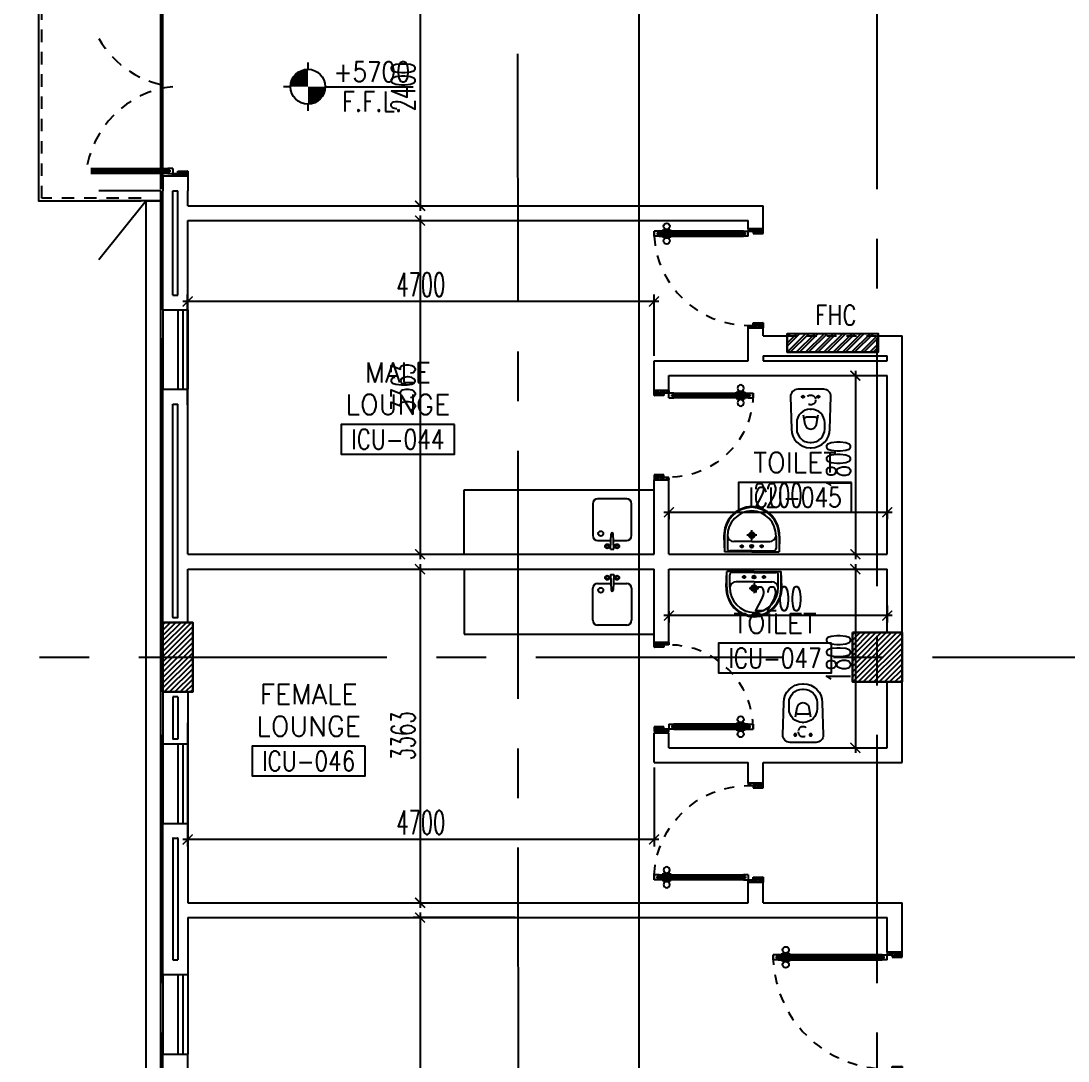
# Model space of a CAD drawing. Extents: x 276011.4 to 276105.3, y 57291.9 to 57371.4.
# Drawn here: x 276018.94 to 276029.5, y 57339.11 to 57349.6 of the extents above; entities that cross this region are included whole.
import ezdxf
from ezdxf.enums import TextEntityAlignment as Align

# ---------------------------------------------------------------- set-up
doc = ezdxf.new("R2010")
doc.units = 0
doc.header["$MEASUREMENT"] = 0
doc.header["$PDMODE"] = 34
for name, pattern in [('CENTERX2', [4, 2.5, -0.5, 0.5, -0.5]), ('DASHED', [0.75, 0.5, -0.25]), ('HIDDEN', [0.375, 0.25, -0.125]), ('HIDDEN2', [0.1875, 0.125, -0.0625])]:
    doc.linetypes.add(name, pattern=pattern)
doc.layers.get('0').update_dxf_attribs({"color": 4, "linetype": 'CONTINUOUS'})
doc.layers.get('DEFPOINTS').update_dxf_attribs({"linetype": 'CONTINUOUS'})
for name, color, linetype in [('AXES', 11, 'CENTERX2'), ('COL', 5, 'CONTINUOUS'), ('DIM', 4, 'CONTINUOUS'), ('DOOR', 7, 'CONTINUOUS'), ('FHC', 6, 'CONTINUOUS'), ('FIX', 3, 'CONTINUOUS'), ('HAT', 11, 'CONTINUOUS'), ('INSUL', 4, 'CONTINUOUS'), ('LEV-PL', 3, 'CONTINUOUS'), ('NON-MEDICAL', 5, 'CONTINUOUS'), ('RM-BOX', 11, 'CONTINUOUS'), ('RM-NAME', 11, 'CONTINUOUS'), ('RM-NO', 11, 'CONTINUOUS'), ('ROOF', 7, 'CONTINUOUS'), ('SHAFT', 3, 'CONTINUOUS'), ('STR', 5, 'CONTINUOUS'), ('SUNI-FUR', 11, 'CONTINUOUS'), ('WALL', 2, 'CONTINUOUS'), ('WIN', 3, 'CONTINUOUS')]:
    doc.layers.add(name, color=color, linetype=linetype)
doc.styles.add('ROMANS', font='ROMANS.shx', dxfattribs={"width": 0.6})
doc.styles.add('S', font='ROMANS.SHX')
doc.dimstyles.new('STANDARD_IN', dxfattribs={"dimtxt": 0.24, "dimasz": 0.1, "dimexe": 0.07, "dimexo": 0.05, "dimgap": 0.05, "dimtad": 1, "dimdec": 0, "dimlfac": 1000, "dimzin": 0, "dimtxsty": 'ROMANS', "dimblk": 'ARCHTICK', "dimcen": 0.05, "dimdle": 0.05, "dimclrd": 4, "dimclre": 4, "dimclrt": 2, "dimazin": 3, "dimtfac": 1, "dimtdec": 0, "dimtmove": 0, "dimatfit": 3, "dimtolj": 1, "dimtzin": 0})

# ---------------------------------------------------------------- blocks, each defined once
blk = doc.blocks.new('*X71')
at = {"color": 0}
for p, q in [((73379, 162740), (73829, 163190)), ((73379, 162793), (73776, 163190)), ((73379, 162846), (73723, 163190)), ((73379, 162899), (73670, 163190)), ((73379, 162952), (73617, 163190)), ((73379, 163005), (73564, 163190)), ((73379, 163058), (73511, 163190)), ((73379, 163111), (73458, 163190)), ((73379, 163164), (73405, 163190)), ((73382, 162690), (73879, 163187)), ((73435, 162690), (73879, 163134)), ((73488, 162690), (73879, 163081)), ((73541, 162690), (73879, 163028)), ((73594, 162690), (73879, 162975)), ((73647, 162690), (73879, 162922)), ((73700, 162690), (73879, 162869)), ((73753, 162690), (73879, 162816)), ((73806, 162690), (73879, 162763)), ((73859, 162690), (73879, 162710))]:
    blk.add_line(p, q, dxfattribs=at)
blk = doc.blocks.new('COL50')
at = {"layer": 'COL'}
blk.add_lwpolyline([(-250, 250), (-250, -250), (250, -250), (250, 250)], close=True, dxfattribs=at)
blk = doc.blocks.new('LEV1')
at = {"layer": 'LEV-PL'}
for p, q in [((0, 245), (0, 175)), ((-175, 0), (-245, 0)), ((175, 0), (1061, 0)), ((0, -175), (0, -245))]:
    blk.add_line(p, q, dxfattribs=at)
at = {"layer": 'LEV-PL', "const_width": 175}
for points in [[(-88, 0, -0.414214), (0, 88, -1)], [(88, 0, -0.414214), (0, -88, -1)]]:
    blk.add_lwpolyline(points, format="xyb", dxfattribs=at)
at = {"layer": 'LEV-PL'}
blk.add_circle((0, 0), 175, dxfattribs=at)
at = {"layer": 'LEV-PL', "color": 4, "style": 'S', "width": 0.85}
for tag, p in [('+0000', (646, 50)), ('F.F.L.', (646, -250))]:
    blk.add_attdef(tag, text='', height=200, dxfattribs=at).set_placement(p, align=Align.CENTER)
blk = doc.blocks.new('RM1')
at = {"layer": 'RM-BOX'}
blk.add_lwpolyline([(570, -200), (-570, -200), (-570, -500), (570, -500)], close=True, dxfattribs=at)
at = {"layer": 'RM-NAME', "style": 'ROMANS'}
blk.add_attdef('ROOMNAME1', text='', height=200, dxfattribs=at).set_placement((0, 324), align=Align.MIDDLE)
blk = doc.blocks.new('DOOR90')
at = {"layer": 'DOOR', "color": 0, "linetype": 'BYBLOCK'}
for p, q in [((-150, 0), (-150, -25)), ((-150, 0), (0, 0)), ((0, -50), (0, 0)), ((-1000, -25), (-1000, -75)), ((-1000, -75), (-1000, -25)), ((-950, -25), (-1000, -25)), ((-950, -75), (-1000, -75)), ((-970, -42), (-970, -58)), ((-950, -42), (-970, -42)), ((-950, -58), (-970, -58)), ((-950, -25), (-950, -42)), ((-950, -58), (-950, -75)), ((-918, -25), (-918, -18)), ((-828, -18), (-918, -18)), ((-918, -75), (-918, -82)), ((-828, -82), (-918, -82)), ((-905, -18), (-905, -9)), ((-905, -9), (-840, -9)), ((-905, -18), (-840, -18)), ((-905, -82), (-905, -91)), ((-905, -82), (-840, -82)), ((-905, -91), (-840, -91)), ((-840, -18), (-840, -9)), ((-840, -82), (-840, -91)), ((-828, -25), (-828, -18)), ((-828, -75), (-828, -82)), ((-200, -42), (-200, -25)), ((-200, -25), (-150, -25)), ((-180, -42), (-200, -42)), ((-200, -75), (-200, -58)), ((-200, -58), (-180, -58)), ((-150, -75), (-200, -75)), ((-180, -58), (-180, -42)), ((-150, -75), (-150, -25)), ((-150, -25), (-100, -25)), ((-100, -25), (-100, -50)), ((-100, -50), (0, -50)), ((-150, -900), (-150, -875)), ((-150, -875), (-100, -875)), ((0, -900), (-150, -900)), ((-150, -900), (0, -900)), ((-100, -850), (0, -850)), ((-100, -875), (-100, -850)), ((0, -850), (0, -900))]:
    blk.add_line(p, q, dxfattribs=at)
at = {"layer": 'DOOR', "color": 9, "linetype": 'BYBLOCK'}
for p, q in [((0, -50), (-114, 0)), ((0, -50), (-40, 0)), ((0, -50), (-100, -37)), ((0, -850), (-114, -900)), ((0, -850), (-100, -863)), ((0, -850), (-40, -900))]:
    blk.add_line(p, q, dxfattribs=at)
at = {"layer": 'DOOR', "linetype": 'BYBLOCK'}
for p, q in [((-200, -25), (-950, -25)), ((-200, -42), (-950, -42)), ((-200, -58), (-950, -58)), ((-950, -75), (-200, -75))]:
    blk.add_line(p, q, dxfattribs=at)
at = {"layer": 'DOOR', "color": 0, "linetype": 'BYBLOCK'}
for centre in [(-873, 24), (-873, -124)]:
    blk.add_circle(centre, 32.4, dxfattribs=at)
at = {"layer": 'DOOR', "color": 9, "linetype": 'BYBLOCK'}
for centre, radius, start, end in [((0, -50), 154, 161.1053, 166.2858), ((0, -50), 134, 158.1598, 169.28), ((0, -50), 94.4, 148.0182, 180), ((0, -50), 74.4, 137.7764, 180), ((0, -50), 114, 154.0838, 167.3774), ((0, -50), 54.4, 113.2074, 180), ((0, -50), 34.4, 90, 180), ((0, -50), 14.4, 90, 180), ((0, -850), 154, 193.7142, 198.8947), ((0, -850), 134, 190.72, 201.8402), ((0, -850), 94.4, 180, 211.9818), ((0, -850), 74.4, 180, 222.2236), ((0, -850), 54.4, 180, 246.7926), ((0, -850), 34.4, 180, 270), ((0, -850), 14.4, 180, 270)]:
    blk.add_arc(centre, radius, start, end, dxfattribs=at)
at = {"layer": 'DOOR', "linetype": 'HIDDEN', "ltscale": 0.5}
blk.add_arc((-150, -25), 850, 180, 270, dxfattribs=at)
blk = doc.blocks.new('DOOR100')
at = {"layer": 'DOOR', "color": 0, "linetype": 'BYBLOCK'}
for p, q in [((-25, 1300), (-75, 1300)), ((-75, 1300), (-25, 1300)), ((-75, 1250), (-75, 1300)), ((-42, 1270), (-58, 1270)), ((-58, 1250), (-58, 1270)), ((-42, 1250), (-42, 1270)), ((-25, 1250), (-25, 1300)), ((-82, 1205), (-91, 1205)), ((-91, 1205), (-91, 1140)), ((-75, 1218), (-82, 1218)), ((-82, 1128), (-82, 1218)), ((-82, 1205), (-82, 1140)), ((-58, 1250), (-75, 1250)), ((-25, 1250), (-42, 1250)), ((-25, 1218), (-18, 1218)), ((-18, 1128), (-18, 1218)), ((-18, 1205), (-9, 1205)), ((-18, 1205), (-18, 1140)), ((-9, 1205), (-9, 1140)), ((-82, 1140), (-91, 1140)), ((-75, 1128), (-82, 1128)), ((-25, 1128), (-18, 1128)), ((-18, 1140), (-9, 1140)), ((-1200, 0), (-1200, 150)), ((-1200, 150), (-1175, 150)), ((-1200, 150), (-1200, 0)), ((-1175, 150), (-1175, 100)), ((-75, 200), (-58, 200)), ((-75, 150), (-75, 200)), ((-75, 150), (-25, 150)), ((-58, 200), (-58, 180)), ((-58, 180), (-42, 180)), ((-42, 200), (-25, 200)), ((-42, 180), (-42, 200)), ((-25, 200), (-25, 150)), ((0, 150), (-25, 150)), ((-25, 150), (-25, 100)), ((0, 150), (0, 0)), ((-1150, 0), (-1200, 0)), ((-1175, 100), (-1150, 100)), ((-1150, 100), (-1150, 0)), ((-50, 100), (-50, 0)), ((-25, 100), (-50, 100)), ((-50, 0), (0, 0))]:
    blk.add_line(p, q, dxfattribs=at)
at = {"layer": 'DOOR', "linetype": 'BYBLOCK'}
for p, q in [((-75, 1250), (-75, 200)), ((-58, 200), (-58, 1250)), ((-42, 200), (-42, 1250)), ((-25, 200), (-25, 1250)), ((0, 0), (0, 150))]:
    blk.add_line(p, q, dxfattribs=at)
at = {"layer": 'DOOR', "color": 9, "linetype": 'BYBLOCK'}
for p, q in [((-1150, 0), (-1200, 114)), ((-50, 0), (0, 114)), ((-1150, 0), (-1200, 40)), ((-1150, 0), (-1163, 100)), ((-50, 0), (-37, 100)), ((-50, 0), (0, 40))]:
    blk.add_line(p, q, dxfattribs=at)
at = {"layer": 'DOOR', "color": 0, "linetype": 'BYBLOCK'}
for centre in [(-124, 1173), (24, 1173)]:
    blk.add_circle(centre, 32.4, dxfattribs=at)
at = {"layer": 'DOOR', "linetype": 'HIDDEN', "ltscale": 0.5}
blk.add_arc((-25, 150), 1150, 90, 180.0001, dxfattribs=at)
at = {"layer": 'DOOR', "color": 9, "linetype": 'BYBLOCK'}
for centre, radius, start, end in [((-1150, 0), 154, 103.7142, 108.8947), ((-1150, 0), 134, 100.72, 111.8402), ((-50, 0), 134, 68.1598, 79.28), ((-50, 0), 114, 64.0838, 77.3774), ((-50, 0), 154, 71.1053, 76.2858), ((-1150, 0), 94.4, 90, 121.9818), ((-1150, 0), 74.4, 90, 132.2236), ((-1150, 0), 54.4, 90, 156.7926), ((-1150, 0), 34.4, 90, 180), ((-1150, 0), 14.4, 90, 180), ((-50, 0), 94.4, 58.0182, 90), ((-50, 0), 74.4, 47.7764, 90), ((-50, 0), 54.4, 23.2074, 90), ((-50, 0), 34.4, 0, 90), ((-50, 0), 14.4, 0, 90)]:
    blk.add_arc(centre, radius, start, end, dxfattribs=at)
blk = doc.blocks.new('C11')
at = {"layer": 'HAT'}
h = blk.add_hatch(dxfattribs=at)
h.set_pattern_fill('ANSI31', color=256, scale=300, style=0)
h.set_pattern_definition([(45, (-248556.182, -75061.005), (-26.5165043, 26.5165043), [])])
h.paths.add_polyline_path([(300, 700), (0, 700), (0, 350), (300, 350)])
h.paths.add_polyline_path([(300, 350), (0, 350), (0, 0), (300, 0)])
at = {"layer": 'COL'}
blk.add_lwpolyline([(300, 700), (300, 0), (0, 0), (0, 700)], close=True, dxfattribs=at)
blk = doc.blocks.new('FHC')
at = {"layer": 'FHC', "linetype": 'BYBLOCK', "ltscale": 0.3}
h = blk.add_hatch(dxfattribs=at)
h.set_pattern_fill('ANSI32', color=250, scale=175, style=0)
h.set_pattern_definition([(45, (-232656.18, -31241.005), (-46.403883, 46.403883), []), (45, (-232625.246, -31241.005), (-46.403883, 46.403883), [])])
h.paths.add_polyline_path([(460, -190), (460, 0), (-460, 0), (-460, -190)])
h.paths.add_polyline_path([(-673, -611), (-673, -190), (-410, -190), (-410, -611)], flags=9)
blk.add_lwpolyline([(-460, 0), (460, 0), (460, -190), (-460, -190)], close=True, dxfattribs=at)
blk = doc.blocks.new('_ARCHTICK')
at = {"color": 0, "linetype": 'BYBLOCK', "const_width": 0.15}
blk.add_lwpolyline([(-0.5, -0.5), (0.5, 0.5)], dxfattribs=at)
blk = doc.blocks.new('*D272')
at = {"layer": 'DEFPOINTS', "color": 0, "linetype": 'BYBLOCK', "ltscale": 0.3}
for p in [(276021.375, 57350.133), (276021.375, 57347.733), (276022.967, 57347.733)]:
    blk.add_point(p, dxfattribs=at)
at = {"layer": 'WALL', "color": 4, "linetype": 'BYBLOCK', "ltscale": 0.3}
for p, q in [((276021.425, 57350.133), (276023.037, 57350.133)), ((276022.967, 57350.183), (276022.967, 57347.683)), ((276021.425, 57347.733), (276023.037, 57347.733))]:
    blk.add_line(p, q, dxfattribs=at)
at = {"layer": 'WALL', "color": 4, "linetype": 'BYBLOCK', "ltscale": 0.3, "xscale": 0.1, "yscale": 0.1, "zscale": 0.1}
for p, rotation in [((276022.967, 57350.133), 90), ((276022.967, 57347.733), 270)]:
    blk.add_blockref('_ARCHTICK', p, dxfattribs=dict(at, rotation=rotation))
at = {"layer": 'WALL', "color": 2, "linetype": 'BYBLOCK', "ltscale": 0.3, "insert": (276022.797, 57348.933), "char_height": 0.24, "attachment_point": 5, "rotation": 90, "style": 'ROMANS'}
blk.add_mtext('\\A1;2400', dxfattribs=at)
blk = doc.blocks.new('*D269')
at = {"layer": 'DEFPOINTS', "color": 0, "linetype": 'BYBLOCK', "ltscale": 0.3}
for p in [(276021.572, 57347.583), (276021.572, 57344.22), (276022.967, 57344.22)]:
    blk.add_point(p, dxfattribs=at)
at = {"layer": 'DIM', "color": 4, "linetype": 'BYBLOCK', "ltscale": 0.3}
for p, q in [((276021.622, 57347.583), (276023.037, 57347.583)), ((276022.967, 57347.633), (276022.967, 57344.17)), ((276021.622, 57344.22), (276023.037, 57344.22))]:
    blk.add_line(p, q, dxfattribs=at)
at = {"layer": 'DIM', "color": 4, "linetype": 'BYBLOCK', "ltscale": 0.3, "xscale": 0.1, "yscale": 0.1, "zscale": 0.1}
for p, rotation in [((276022.967, 57347.583), 90), ((276022.967, 57344.22), 270)]:
    blk.add_blockref('_ARCHTICK', p, dxfattribs=dict(at, rotation=rotation))
at = {"layer": 'DIM', "color": 2, "linetype": 'BYBLOCK', "ltscale": 0.3, "insert": (276022.797, 57345.902), "char_height": 0.24, "attachment_point": 5, "rotation": 90, "style": 'ROMANS'}
blk.add_mtext('\\A1;3363', dxfattribs=at)
blk = doc.blocks.new('*D268')
at = {"layer": 'DEFPOINTS', "color": 0, "linetype": 'BYBLOCK', "ltscale": 0.3}
for p in [(276020.625, 57346.768), (276025.325, 57346.17), (276020.625, 57345.675)]:
    blk.add_point(p, dxfattribs=at)
at = {"layer": 'DIM', "color": 4, "linetype": 'BYBLOCK', "ltscale": 0.3}
for p, q in [((276020.625, 57345.725), (276020.625, 57346.838)), ((276025.325, 57346.22), (276025.325, 57346.838)), ((276025.375, 57346.768), (276020.575, 57346.768))]:
    blk.add_line(p, q, dxfattribs=at)
at = {"layer": 'DIM', "color": 4, "linetype": 'BYBLOCK', "ltscale": 0.3, "xscale": 0.1, "yscale": 0.1, "zscale": 0.1, "rotation": 180}
blk.add_blockref('_ARCHTICK', (276020.625, 57346.768), dxfattribs=at)
at = {"layer": 'DIM', "color": 4, "linetype": 'BYBLOCK', "ltscale": 0.3, "xscale": 0.1, "yscale": 0.1, "zscale": 0.1}
blk.add_blockref('_ARCHTICK', (276025.325, 57346.768), dxfattribs=at)
at = {"layer": 'DIM', "color": 2, "linetype": 'BYBLOCK', "ltscale": 0.3, "insert": (276022.975, 57346.938), "char_height": 0.24, "attachment_point": 5, "style": 'ROMANS'}
blk.add_mtext('\\A1;4700', dxfattribs=at)
blk = doc.blocks.new('*D267')
at = {"layer": 'DEFPOINTS', "color": 0, "linetype": 'BYBLOCK', "ltscale": 0.3}
for p in [(276022.164, 57344.07), (276022.164, 57340.708), (276022.967, 57340.708)]:
    blk.add_point(p, dxfattribs=at)
at = {"layer": 'DIM', "color": 4, "linetype": 'BYBLOCK', "ltscale": 0.3}
for p, q in [((276022.967, 57344.12), (276022.967, 57340.658)), ((276022.214, 57344.07), (276023.037, 57344.07)), ((276022.214, 57340.708), (276023.037, 57340.708))]:
    blk.add_line(p, q, dxfattribs=at)
at = {"layer": 'DIM', "color": 4, "linetype": 'BYBLOCK', "ltscale": 0.3, "xscale": 0.1, "yscale": 0.1, "zscale": 0.1}
for p, rotation in [((276022.967, 57344.07), 90), ((276022.967, 57340.708), 270)]:
    blk.add_blockref('_ARCHTICK', p, dxfattribs=dict(at, rotation=rotation))
at = {"layer": 'DIM', "color": 2, "linetype": 'BYBLOCK', "ltscale": 0.3, "insert": (276022.797, 57342.389), "char_height": 0.24, "attachment_point": 5, "rotation": 90, "style": 'ROMANS'}
blk.add_mtext('\\A1;3363', dxfattribs=at)
blk = doc.blocks.new('*D266')
at = {"layer": 'DEFPOINTS', "color": 0, "linetype": 'BYBLOCK', "ltscale": 0.3}
for p in [(276020.625, 57342.57), (276025.325, 57342.12), (276020.625, 57341.346)]:
    blk.add_point(p, dxfattribs=at)
at = {"layer": 'DIM', "color": 4, "linetype": 'BYBLOCK', "ltscale": 0.3}
for p, q in [((276020.625, 57342.52), (276020.625, 57341.276)), ((276025.325, 57342.07), (276025.325, 57341.276)), ((276025.375, 57341.346), (276020.575, 57341.346))]:
    blk.add_line(p, q, dxfattribs=at)
at = {"layer": 'DIM', "color": 4, "linetype": 'BYBLOCK', "ltscale": 0.3, "xscale": 0.1, "yscale": 0.1, "zscale": 0.1, "rotation": 180}
blk.add_blockref('_ARCHTICK', (276020.625, 57341.346), dxfattribs=at)
at = {"layer": 'DIM', "color": 4, "linetype": 'BYBLOCK', "ltscale": 0.3, "xscale": 0.1, "yscale": 0.1, "zscale": 0.1}
blk.add_blockref('_ARCHTICK', (276025.325, 57341.346), dxfattribs=at)
at = {"layer": 'DIM', "color": 2, "linetype": 'BYBLOCK', "ltscale": 0.3, "insert": (276022.975, 57341.516), "char_height": 0.24, "attachment_point": 5, "style": 'ROMANS'}
blk.add_mtext('\\A1;4700', dxfattribs=at)
blk = doc.blocks.new('*D265')
at = {"layer": 'DEFPOINTS', "color": 0, "linetype": 'BYBLOCK', "ltscale": 0.3}
for p in [(276023.976, 57340.558), (276022.967, 57329.883), (276023.68, 57329.883)]:
    blk.add_point(p, dxfattribs=at)
at = {"layer": 'DIM', "color": 4, "linetype": 'BYBLOCK', "ltscale": 0.3}
for p, q in [((276022.967, 57340.608), (276022.967, 57329.833)), ((276023.926, 57340.558), (276022.897, 57340.558)), ((276023.63, 57329.883), (276022.897, 57329.883))]:
    blk.add_line(p, q, dxfattribs=at)
at = {"layer": 'DIM', "color": 4, "linetype": 'BYBLOCK', "ltscale": 0.3, "xscale": 0.1, "yscale": 0.1, "zscale": 0.1}
for p, rotation in [((276022.967, 57340.558), 90), ((276022.967, 57329.883), 270)]:
    blk.add_blockref('_ARCHTICK', p, dxfattribs=dict(at, rotation=rotation))
at = {"layer": 'DIM', "color": 2, "linetype": 'BYBLOCK', "ltscale": 0.3, "insert": (276022.797, 57335.22), "char_height": 0.24, "attachment_point": 5, "rotation": 90, "style": 'ROMANS'}
blk.add_mtext('\\A1;10675', dxfattribs=at)
blk = doc.blocks.new('*D237')
at = {"layer": 'DEFPOINTS', "color": 0, "linetype": 'BYBLOCK', "ltscale": 0.3}
for p in [(276025.475, 57344.685), (276027.675, 57344.685), (276027.675, 57344.644)]:
    blk.add_point(p, dxfattribs=at)
at = {"layer": 'DIM', "color": 4, "linetype": 'BYBLOCK', "ltscale": 0.3}
for p, q in [((276025.425, 57344.644), (276027.725, 57344.644)), ((276025.475, 57344.635), (276025.475, 57344.574)), ((276027.675, 57344.635), (276027.675, 57344.574))]:
    blk.add_line(p, q, dxfattribs=at)
at = {"layer": 'DIM', "color": 4, "linetype": 'BYBLOCK', "ltscale": 0.3, "xscale": 0.1, "yscale": 0.1, "zscale": 0.1, "rotation": 180}
blk.add_blockref('_ARCHTICK', (276025.475, 57344.644), dxfattribs=at)
at = {"layer": 'DIM', "color": 4, "linetype": 'BYBLOCK', "ltscale": 0.3, "xscale": 0.1, "yscale": 0.1, "zscale": 0.1}
blk.add_blockref('_ARCHTICK', (276027.675, 57344.644), dxfattribs=at)
at = {"layer": 'DIM', "color": 2, "linetype": 'BYBLOCK', "ltscale": 0.3, "insert": (276026.575, 57344.814), "char_height": 0.24, "attachment_point": 5, "style": 'ROMANS'}
blk.add_mtext('\\A1;2200', dxfattribs=at)
blk = doc.blocks.new('*D236')
at = {"layer": 'DEFPOINTS', "color": 0, "linetype": 'BYBLOCK', "ltscale": 0.3}
for p in [(276027.468, 57346.02), (276027.268, 57344.22), (276027.354, 57344.22)]:
    blk.add_point(p, dxfattribs=at)
at = {"layer": 'DIM', "color": 4, "linetype": 'BYBLOCK', "ltscale": 0.3}
for p, q in [((276027.418, 57346.02), (276027.284, 57346.02)), ((276027.354, 57346.07), (276027.354, 57344.17)), ((276027.318, 57344.22), (276027.424, 57344.22))]:
    blk.add_line(p, q, dxfattribs=at)
at = {"layer": 'DIM', "color": 4, "linetype": 'BYBLOCK', "ltscale": 0.3, "xscale": 0.1, "yscale": 0.1, "zscale": 0.1}
for p, rotation in [((276027.354, 57346.02), 90), ((276027.354, 57344.22), 270)]:
    blk.add_blockref('_ARCHTICK', p, dxfattribs=dict(at, rotation=rotation))
at = {"layer": 'DIM', "color": 2, "linetype": 'BYBLOCK', "ltscale": 0.3, "insert": (276027.184, 57345.12), "char_height": 0.24, "attachment_point": 5, "rotation": 90, "style": 'ROMANS'}
blk.add_mtext('\\A1;1800', dxfattribs=at)
blk = doc.blocks.new('*D235')
at = {"layer": 'DEFPOINTS', "color": 0, "linetype": 'BYBLOCK', "ltscale": 0.3}
for p in [(276025.475, 57343.695), (276027.675, 57343.752), (276025.475, 57343.602)]:
    blk.add_point(p, dxfattribs=at)
at = {"layer": 'DIM', "color": 4, "linetype": 'BYBLOCK', "ltscale": 0.3}
for p, q in [((276027.675, 57343.702), (276027.675, 57343.532)), ((276027.725, 57343.602), (276025.425, 57343.602)), ((276025.475, 57343.645), (276025.475, 57343.532))]:
    blk.add_line(p, q, dxfattribs=at)
at = {"layer": 'DIM', "color": 4, "linetype": 'BYBLOCK', "ltscale": 0.3, "xscale": 0.1, "yscale": 0.1, "zscale": 0.1, "rotation": 180}
blk.add_blockref('_ARCHTICK', (276025.475, 57343.602), dxfattribs=at)
at = {"layer": 'DIM', "color": 4, "linetype": 'BYBLOCK', "ltscale": 0.3, "xscale": 0.1, "yscale": 0.1, "zscale": 0.1}
blk.add_blockref('_ARCHTICK', (276027.675, 57343.602), dxfattribs=at)
at = {"layer": 'DIM', "color": 2, "linetype": 'BYBLOCK', "ltscale": 0.3, "insert": (276026.575, 57343.772), "char_height": 0.24, "attachment_point": 5, "style": 'ROMANS'}
blk.add_mtext('\\A1;2200', dxfattribs=at)
blk = doc.blocks.new('*D234')
at = {"layer": 'DEFPOINTS', "color": 0, "linetype": 'BYBLOCK', "ltscale": 0.3}
for p in [(276027.13, 57344.07), (276027.13, 57342.27), (276027.354, 57342.27)]:
    blk.add_point(p, dxfattribs=at)
at = {"layer": 'DIM', "color": 4, "linetype": 'BYBLOCK', "ltscale": 0.3}
for p, q in [((276027.354, 57344.12), (276027.354, 57342.22)), ((276027.18, 57344.07), (276027.424, 57344.07)), ((276027.18, 57342.27), (276027.424, 57342.27))]:
    blk.add_line(p, q, dxfattribs=at)
at = {"layer": 'DIM', "color": 4, "linetype": 'BYBLOCK', "ltscale": 0.3, "xscale": 0.1, "yscale": 0.1, "zscale": 0.1}
for p, rotation in [((276027.354, 57344.07), 90), ((276027.354, 57342.27), 270)]:
    blk.add_blockref('_ARCHTICK', p, dxfattribs=dict(at, rotation=rotation))
at = {"layer": 'DIM', "color": 2, "linetype": 'BYBLOCK', "ltscale": 0.3, "insert": (276027.184, 57343.17), "char_height": 0.24, "attachment_point": 5, "rotation": 90, "style": 'ROMANS'}
blk.add_mtext('\\A1;1800', dxfattribs=at)
blk = doc.blocks.new('DOOR-10')
at = {"layer": 'DOOR', "color": 0, "linetype": 'BYBLOCK'}
for p, q in [((-26, 1100), (-76, 1100)), ((-76, 1100), (-26, 1100)), ((-76, 1050), (-76, 1100)), ((-43, 1070), (-59, 1070)), ((-59, 1050), (-59, 1070)), ((-43, 1050), (-43, 1070)), ((-26, 1050), (-26, 1100)), ((-83, 1005), (-92, 1005)), ((-92, 1005), (-92, 940)), ((-76, 1018), (-83, 1018)), ((-83, 928), (-83, 1018)), ((-83, 1005), (-83, 940)), ((-59, 1050), (-76, 1050)), ((-26, 1050), (-43, 1050)), ((-26, 1018), (-18, 1018)), ((-18, 928), (-18, 1018)), ((-18, 1005), (-9, 1005)), ((-18, 1005), (-18, 940)), ((-9, 1005), (-9, 940)), ((-83, 940), (-92, 940)), ((-76, 928), (-83, 928)), ((-26, 928), (-18, 928)), ((-18, 940), (-9, 940)), ((-1001, 0), (-1001, 150)), ((-1001, 150), (-976, 150)), ((-1001, 150), (-1001, 0)), ((-976, 150), (-976, 100)), ((-76, 200), (-59, 200)), ((-76, 150), (-76, 200)), ((-76, 150), (-26, 150)), ((-59, 200), (-59, 180)), ((-59, 180), (-43, 180)), ((-43, 200), (-26, 200)), ((-43, 180), (-43, 200)), ((-26, 200), (-26, 150)), ((-1, 150), (-26, 150)), ((-26, 150), (-26, 100)), ((-951, 0), (-1001, 0)), ((-976, 100), (-951, 100)), ((-951, 100), (-951, 0)), ((-51, 100), (-51, 0)), ((-26, 100), (-51, 100)), ((-51, 0), (-1, 0))]:
    blk.add_line(p, q, dxfattribs=at)
at = {"layer": 'DOOR', "linetype": 'BYBLOCK'}
for p, q in [((-76, 1050), (-76, 200)), ((-59, 200), (-59, 1050)), ((-43, 200), (-43, 1050)), ((-26, 200), (-26, 1050))]:
    blk.add_line(p, q, dxfattribs=at)
at = {"layer": 'DOOR', "color": 9, "linetype": 'BYBLOCK'}
for p, q in [((-951, 0), (-1001, 114)), ((-51, 0), (-1, 114)), ((-1, 0), (-1, 150)), ((-951, 0), (-1001, 40)), ((-951, 0), (-964, 100)), ((-51, 0), (-37, 100)), ((-51, 0), (-1, 40))]:
    blk.add_line(p, q, dxfattribs=at)
at = {"layer": 'DOOR', "color": 0, "linetype": 'BYBLOCK'}
for centre in [(-124, 973), (23, 973)]:
    blk.add_circle(centre, 32.4, dxfattribs=at)
at = {"layer": 'DOOR', "linetype": 'HIDDEN', "ltscale": 0.5}
blk.add_arc((-23, 149), 952, 93.1482, 179.9482, dxfattribs=at)
at = {"layer": 'DOOR', "color": 9, "linetype": 'BYBLOCK'}
for centre, radius, start, end in [((-951, 0), 154, 103.7142, 108.8947), ((-951, 0), 134, 100.72, 111.8402), ((-51, 0), 134, 68.1598, 79.28), ((-51, 0), 114, 64.0838, 77.3774), ((-51, 0), 154, 71.1053, 76.2858), ((-951, 0), 94.4, 90, 121.9818), ((-951, 0), 74.4, 90, 132.2236), ((-951, 0), 54.4, 90, 156.7926), ((-951, 0), 34.4, 90, 180), ((-951, 0), 14.4, 90, 180), ((-51, 0), 94.4, 58.0182, 90), ((-51, 0), 74.4, 47.7764, 90), ((-51, 0), 54.4, 23.2074, 90), ((-51, 0), 34.4, 0, 90), ((-51, 0), 14.4, 0, 90)]:
    blk.add_arc(centre, radius, start, end, dxfattribs=at)
blk = doc.blocks.new('WC1')
at = {"layer": 'FIX'}
for p, q in [((-210, 204), (-538, 194)), ((-475, 141), (-538, 141)), ((-727, 5), (-727, -5)), ((-674, 5), (-674, -5)), ((-534, 24), (-540, 0)), ((-540, 0), (-534, -24)), ((-395, 76), (-490, 60)), ((-339, 5), (-339, -5)), ((-490, -60), (-395, -76)), ((-538, -141), (-475, -141)), ((-538, -194), (-210, -204))]:
    blk.add_line(p, q, dxfattribs=at)
at = {"layer": 'FIX', "linetype": 'CONTINUOUS'}
blk.add_line((-420, -47), (-420, 45), dxfattribs=at)
at = {"layer": 'FIX'}
blk.add_lwpolyline([(-213, -204), (-210, -204, 0.414214), (-137, -131), (-137, 0), (-137, 131, 0.414214), (-210, 204)], format="xyb", dxfattribs=at)
at = {"layer": 'FIX', "linetype": 'HIDDEN2', "ltscale": 0.3}
blk.add_circle((-245, 0), 49.8, dxfattribs=at)
at = {"layer": 'FIX', "linetype": 'HIDDEN', "ltscale": 0.05}
for centre in [(-213, 78), (-213, -77)]:
    blk.add_circle(centre, 11.6, dxfattribs=at)
at = {"layer": 'FIX'}
for centre, radius, start, end in [((-538, 5), 189, 90, 180), ((-538, 5), 136, 90, 180), ((-475, 5), 136, 360, 90), ((-473, -7), 68.2, 128.9242, 152.8468), ((-464, -18), 82, 108.496, 128.9242), ((-538, -5), 189, 180, 270), ((-538, -5), 136, 180, 270), ((-473, 7), 68.2, 207.1532, 231.0758), ((-464, 18), 82, 231.0758, 251.504), ((-475, -5), 136, 270, 0)]:
    blk.add_arc(centre, radius, start, end, dxfattribs=at)
at = {"layer": 'FIX', "linetype": 'CONTINUOUS'}
for centre, start, end in [((-443, 46), 357.6662, 91.6121), ((-442, -46), 268.3879, 2.3338)]:
    blk.add_arc(centre, 22.3, start, end, dxfattribs=at)
blk = doc.blocks.new('LAV1')
at = {"layer": 'FIX', "linetype": 'DASHED', "ltscale": 0.05}
for p, q in [((50, 220), (-50, 220)), ((0, 170), (0, 270)), ((0, 170), (0, 270))]:
    blk.add_line(p, q, dxfattribs=at)
at = {"layer": 'FIX', "linetype": 'BYBLOCK', "ltscale": 0.3}
for p, q in [((-280, 210), (-275, 50)), ((-245, 210), (-245, 85)), ((245, 210), (245, 85)), ((280, 210), (275, 50)), ((0, 60), (-220, 60)), ((0, 60), (220, 60))]:
    blk.add_line(p, q, dxfattribs=at)
at = {"layer": 'FIX', "linetype": 'CONTINUOUS'}
for p, q in [((-275, 210), (-275, 50)), ((0, 155), (-181, 155)), ((0, 155), (181, 155)), ((275, 210), (275, 50)), ((0, 50), (-275, 50)), ((0, 50), (-252, 50)), ((0, 50), (252, 50)), ((0, 50), (275, 50))]:
    blk.add_line(p, q, dxfattribs=at)
at = {"layer": 'FIX'}
for p, q in [((16, 107), (-15, 107)), ((0, 92), (0, 123))]:
    blk.add_line(p, q, dxfattribs=at)
for centre, radius in [((0, 220), 29.5), ((0, 220), 22.5), ((0, 107), 15.5)]:
    blk.add_circle(centre, radius, dxfattribs=at)
at = {"layer": 'FIX', "linetype": 'HIDDEN', "ltscale": 0.05}
for centre in [(-100, 107), (100, 107)]:
    blk.add_circle(centre, 12.4, dxfattribs=at)
at = {"layer": 'FIX', "linetype": 'BYBLOCK', "ltscale": 0.3}
for centre, radius, start, end in [((7, 220), 287, 91.3776, 182.0064), ((-7, 220), 287, 357.9936, 88.6224), ((-220, 85), 24.9, 179.7021, 269.9486), ((220, 85), 24.9, 270.0514, 0.2979)]:
    blk.add_arc(centre, radius, start, end, dxfattribs=at)
at = {"layer": 'FIX', "linetype": 'CONTINUOUS'}
for centre, radius, start, end in [((8, 217), 283, 91.6988, 181.351), ((8, 212), 253, 91.7328, 180.4884), ((-8, 217), 283, 358.649, 88.3012), ((-8, 212), 253, 359.5116, 88.2672), ((-179, 222), 66.9, 190.2006, 268.0786), ((179, 222), 66.9, 271.9214, 349.7994)]:
    blk.add_arc(centre, radius, start, end, dxfattribs=at)

msp = doc.modelspace()

# ---------------------------------------------------------------- linework, layer by layer
at = {"layer": 'AXES'}
for p, q in [((276027.5755, 57291.8986), (276027.5755, 57370.7113)), ((276020.3555, 57291.8986), (276020.3555, 57370.3613)), ((276020.3755, 57291.8986), (276020.3755, 57370.3613)), ((276023.9755, 57298.7629), (276023.9505, 57357.5829)), ((276012.1331, 57343.1829), (276036.5755, 57343.1829))]:
    msp.add_line(p, q, dxfattribs=at)
at = {"layer": 'DOOR', "linetype": 'BYBLOCK'}
for p, q in [((276019.6505, 57348.1079), (276020.4255, 57348.1079)), ((276020.4255, 57348.0909), (276019.6505, 57348.0909)), ((276020.4255, 57348.0749), (276019.6505, 57348.0749)), ((276020.4255, 57348.0579), (276019.6505, 57348.0579))]:
    msp.add_line(p, q, dxfattribs=at)
at = {"layer": 'DOOR', "color": 0, "linetype": 'BYBLOCK'}
for p, q in [((276020.4255, 57348.1079), (276020.4255, 57348.0909)), ((276020.4755, 57348.1079), (276020.4255, 57348.1079)), ((276020.4755, 57348.1079), (276020.4755, 57348.0579)), ((276020.4255, 57348.0909), (276020.4455, 57348.0909)), ((276020.4255, 57348.0749), (276020.4255, 57348.0579)), ((276020.4455, 57348.0749), (276020.4255, 57348.0749)), ((276020.4255, 57348.0579), (276020.4755, 57348.0579)), ((276020.4455, 57348.0909), (276020.4455, 57348.0749)), ((276020.4755, 57348.0329), (276020.4755, 57348.0579)), ((276020.4755, 57348.0579), (276020.5255, 57348.0579)), ((276020.6255, 57348.0329), (276020.4755, 57348.0329)), ((276020.5255, 57348.0829), (276020.6255, 57348.0829)), ((276020.5255, 57348.0579), (276020.5255, 57348.0829)), ((276020.6255, 57348.0829), (276020.6255, 57348.0329))]:
    msp.add_line(p, q, dxfattribs=at)
at = {"layer": 'DOOR', "color": 9, "linetype": 'BYBLOCK'}
for q in [(276020.5118, 57348.0329), (276020.5255, 57348.0696), (276020.5854, 57348.0329)]:
    msp.add_line((276020.6255, 57348.0829), q, dxfattribs=at)
at = {"layer": 'DOOR', "linetype": 'HIDDEN', "ltscale": 0.5}
for centre, start, end in [((276020.5827, 57349.9152), 210.22773, 263.76895), ((276020.5827, 57347.9507), 96.23105, 173.76905)]:
    msp.add_arc(centre, 0.9881, start, end, dxfattribs=at)
at = {"layer": 'DOOR', "color": 9, "linetype": 'BYBLOCK'}
for radius, start, end in [(0.1544, 193.71423, 198.89471), (0.1344, 190.71998, 201.84015), (0.1144, 192.62257, 205.91616), (0.0944, 180, 211.98181), (0.0744, 180, 222.22357), (0.0544, 180, 246.79262), (0.0344, 180, 270), (0.0144, 180, 270)]:
    msp.add_arc((276020.6255, 57348.0829), radius, start, end, dxfattribs=at)
at = {"layer": 'INSUL'}
for p, q in [((276020.4755, 57346.8329), (276020.4755, 57347.8829)), ((276020.4755, 57347.8829), (276020.5255, 57347.8829)), ((276020.5255, 57346.8329), (276020.5255, 57347.8829)), ((276020.4755, 57346.8329), (276020.5255, 57346.8329)), ((276020.4755, 57343.5859), (276020.4755, 57345.7329)), ((276020.4755, 57345.7329), (276020.5255, 57345.7329)), ((276020.5255, 57343.5859), (276020.5255, 57345.7329)), ((276020.4785, 57343.5829), (276020.5225, 57343.5829)), ((276020.4755, 57342.7829), (276020.4755, 57342.3609)), ((276020.5255, 57342.7829), (276020.4755, 57342.7829)), ((276020.5255, 57342.7829), (276020.5255, 57342.3609)), ((276020.5225, 57342.3579), (276020.4785, 57342.3579)), ((276020.4755, 57341.3549), (276020.4755, 57340.1329)), ((276020.4785, 57341.3579), (276020.5225, 57341.3579)), ((276020.5255, 57341.3549), (276020.5255, 57340.1329)), ((276020.4755, 57340.1329), (276020.5255, 57340.1329))]:
    msp.add_line(p, q, dxfattribs=at)
for centre, start, end in [((276020.4785, 57343.5859), 180, 270), ((276020.5225, 57343.5859), 270, 360), ((276020.4785, 57342.3609), 180, 270), ((276020.5225, 57342.3609), 270, 360), ((276020.4785, 57341.3549), 90, 180), ((276020.5225, 57341.3549), 360, 90)]:
    msp.add_arc(centre, 0.003, start, end, dxfattribs=at)
at = {"layer": 'NON-MEDICAL'}
for p, q in [((276023.411, 57344.8704), (276025.3255, 57344.8704)), ((276023.411, 57344.2204), (276023.411, 57344.8704)), ((276024.7068, 57344.7296), (276024.7068, 57344.4085)), ((276025.0496, 57344.7795), (276024.7567, 57344.7795)), ((276025.0995, 57344.4085), (276025.0995, 57344.7296)), ((276024.8871, 57344.2704), (276024.8931, 57344.4257)), ((276024.9191, 57344.2704), (276024.9131, 57344.4257)), ((276024.7567, 57344.3586), (276024.8931, 57344.3586)), ((276024.9131, 57344.3586), (276025.0496, 57344.3586)), ((276024.8871, 57344.2704), (276024.9191, 57344.2704)), ((276023.411, 57344.065), (276023.411, 57343.415)), ((276024.8871, 57344.015), (276024.9191, 57344.015)), ((276024.8871, 57344.015), (276024.8931, 57343.8597)), ((276024.9191, 57344.015), (276024.9131, 57343.8597)), ((276024.7068, 57343.5558), (276024.7068, 57343.8769)), ((276024.7567, 57343.9268), (276024.8931, 57343.9268)), ((276024.9131, 57343.9268), (276025.0496, 57343.9268)), ((276025.0995, 57343.8769), (276025.0995, 57343.5558)), ((276025.0496, 57343.506), (276024.7567, 57343.506)), ((276023.411, 57343.415), (276025.3255, 57343.415))]:
    msp.add_line(p, q, dxfattribs=at)
for centre, radius in [((276024.7887, 57344.4281), 0.0255), ((276024.8534, 57344.3015), 0.0217), ((276024.8534, 57344.3015), 0.014), ((276024.9529, 57344.3015), 0.0217), ((276024.9529, 57344.3015), 0.014), ((276024.8534, 57343.9839), 0.0217), ((276024.8534, 57343.9839), 0.014), ((276024.9529, 57343.9839), 0.0217), ((276024.9529, 57343.9839), 0.014), ((276024.7887, 57343.8574), 0.0255)]:
    msp.add_circle(centre, radius, dxfattribs=at)
for centre, radius, start, end in [((276024.7567, 57344.7296), 0.0499, 90, 180), ((276025.0496, 57344.7296), 0.0499, 0, 90), ((276024.7567, 57344.4085), 0.0499, 180, 270), ((276024.9031, 57344.4257), 0.00997, 0, 180), ((276025.0496, 57344.4085), 0.0499, 270, 0), ((276024.7567, 57343.8769), 0.0499, 90, 180), ((276025.0496, 57343.8769), 0.0499, 0, 90), ((276024.9031, 57343.8597), 0.00997, 180, 0), ((276024.7567, 57343.5558), 0.0499, 180, 270), ((276025.0496, 57343.5558), 0.0499, 270, 0)]:
    msp.add_arc(centre, radius, start, end, dxfattribs=at)
at = {"layer": 'ROOF'}
for p, q in [((276020.3555, 57347.8829), (276019.729, 57347.8829)), ((276020.3555, 57347.7829), (276019.729, 57347.7829)), ((276020.2055, 57336.2329), (276020.2055, 57347.7829)), ((276020.2055, 57347.7829), (276020.3499, 57347.7829)), ((276020.3555, 57336.2329), (276020.3555, 57347.7779))]:
    msp.add_line(p, q, dxfattribs=at)
at = {"layer": 'SHAFT'}
msp.add_line((276020.2055, 57347.7829), (276019.729, 57347.1867), dxfattribs=at)
at = {"layer": 'STR'}
msp.add_line((276020.3555, 57347.7829), (276020.3555, 57347.8829), dxfattribs=at)
msp.add_lwpolyline([(276020.1555, 57347.7779), (276019.1255, 57347.7779), (276019.1255, 57350.4129), (276020.2055, 57350.4129)], dxfattribs=at)
at = {"layer": 'STR', "linetype": 'HIDDEN2'}
msp.add_lwpolyline([(276020.1555, 57347.8079), (276019.1555, 57347.8079), (276019.1555, 57350.3829), (276020.2055, 57350.3829)], dxfattribs=at)
at = {"layer": 'SUNI-FUR', "linetype": 'CONTINUOUS'}
msp.add_line((276025.1755, 57298.7629), (276025.1755, 57357.5829), dxfattribs=at)
at = {"layer": 'WALL', "linetype": 'BYBLOCK'}
for p, q in [((276020.3755, 57348.0329), (276020.6255, 57348.0329)), ((276020.3755, 57348.0329), (276020.3755, 57347.8829)), ((276020.6255, 57348.0329), (276020.6255, 57347.8829)), ((276026.2755, 57347.5017), (276026.4255, 57347.5017)), ((276027.6755, 57342.2704), (276027.6755, 57342.9329)), ((276026.2755, 57341.9142), (276026.4255, 57341.9142)), ((276026.2755, 57340.9142), (276026.4255, 57340.9142)), ((276027.8255, 57340.2079), (276027.8255, 57340.7079)), ((276027.6755, 57340.2079), (276027.6755, 57340.5579))]:
    msp.add_line(p, q, dxfattribs=at)
at = {"layer": 'WALL'}
for p, q in [((276020.3755, 57346.6829), (276020.3755, 57347.8829)), ((276020.6255, 57347.7329), (276020.6255, 57347.8829)), ((276020.6255, 57347.7329), (276026.4255, 57347.7329)), ((276026.4255, 57347.5017), (276026.4255, 57347.7329)), ((276020.6255, 57347.5829), (276026.2755, 57347.5829)), ((276020.6255, 57346.6829), (276020.6255, 57347.5829)), ((276026.2755, 57347.5017), (276026.2755, 57347.5829)), ((276020.3755, 57346.6829), (276020.6255, 57346.6829)), ((276026.2755, 57346.1704), (276026.2755, 57346.5017)), ((276026.4255, 57346.5017), (276026.2755, 57346.5017)), ((276026.4255, 57346.4204), (276026.4255, 57346.5017)), ((276026.4255, 57346.4204), (276026.6655, 57346.4204)), ((276026.6655, 57346.4159), (276026.6655, 57346.2554)), ((276027.5855, 57346.4204), (276027.8255, 57346.4204)), ((276027.5855, 57346.2554), (276027.5855, 57346.4204)), ((276027.8255, 57342.1204), (276027.8255, 57346.4204)), ((276026.4255, 57346.2204), (276027.6755, 57346.2204)), ((276026.4255, 57346.2204), (276026.4263, 57346.1704)), ((276026.6655, 57346.2554), (276027.5855, 57346.2554)), ((276027.6755, 57346.1704), (276027.6755, 57346.2204)), ((276025.3255, 57346.1704), (276026.2755, 57346.1704)), ((276025.3255, 57345.8704), (276025.3255, 57346.1704)), ((276026.4263, 57346.1704), (276027.6755, 57346.1704)), ((276025.4755, 57346.0204), (276027.6755, 57346.0204)), ((276025.4755, 57345.8704), (276025.4755, 57346.0204)), ((276027.6755, 57344.2204), (276027.6755, 57346.0204)), ((276020.3755, 57343.5329), (276020.3755, 57345.8829)), ((276020.3755, 57345.8829), (276020.6255, 57345.8829)), ((276020.6255, 57344.2204), (276020.6255, 57345.8829)), ((276025.3255, 57345.8704), (276025.4755, 57345.8704)), ((276025.3255, 57344.9704), (276025.4755, 57344.9704)), ((276025.3255, 57344.2204), (276025.3255, 57344.9704)), ((276025.4755, 57344.2204), (276025.4755, 57344.9704)), ((276020.6255, 57344.2204), (276025.3255, 57344.2204)), ((276025.4755, 57344.2204), (276027.6755, 57344.2204)), ((276027.5755, 57344.2204), (276027.6755, 57344.2204)), ((276020.6255, 57343.5329), (276020.6255, 57344.0704)), ((276020.6255, 57344.0704), (276025.3255, 57344.0704)), ((276025.3255, 57343.3204), (276025.3255, 57344.0704)), ((276025.4755, 57343.3204), (276025.4755, 57344.0704)), ((276025.4755, 57344.0704), (276027.6755, 57344.0704)), ((276027.6755, 57343.4329), (276027.6755, 57344.0704)), ((276025.3255, 57343.3204), (276025.4755, 57343.3204)), ((276020.3755, 57342.8329), (276020.3755, 57342.3079)), ((276020.6255, 57342.8329), (276020.6255, 57342.3079)), ((276025.3255, 57342.1204), (276025.3255, 57342.4204)), ((276025.3255, 57342.4204), (276025.4755, 57342.4204)), ((276025.4755, 57342.2704), (276025.4755, 57342.4204)), ((276020.3755, 57342.3079), (276020.6255, 57342.3079)), ((276025.4755, 57342.2704), (276027.6755, 57342.2704)), ((276025.3255, 57342.1204), (276026.2755, 57342.1204)), ((276026.2755, 57341.9142), (276026.2755, 57342.1204)), ((276026.4255, 57342.1204), (276027.8255, 57342.1204)), ((276026.4255, 57341.9142), (276026.4255, 57342.1204)), ((276020.3755, 57341.5079), (276020.6255, 57341.5079)), ((276020.3755, 57339.9829), (276020.3755, 57341.5079)), ((276020.6255, 57341.5079), (276020.6255, 57340.7079)), ((276026.2755, 57340.7079), (276026.2755, 57340.9142)), ((276026.4255, 57340.7079), (276026.4255, 57340.9142)), ((276020.6255, 57340.7079), (276026.2755, 57340.7079)), ((276026.4255, 57340.7079), (276027.8255, 57340.7079)), ((276020.6255, 57340.5579), (276020.6255, 57339.9829)), ((276020.6255, 57340.5579), (276027.6755, 57340.5579)), ((276027.6755, 57340.2079), (276027.8255, 57340.2079)), ((276020.3755, 57339.9829), (276020.6255, 57339.9829)), ((276020.3755, 57337.5829), (276020.3755, 57339.1829)), ((276020.3755, 57339.1829), (276020.6255, 57339.1829)), ((276020.6255, 57337.5829), (276020.6255, 57339.1829))]:
    msp.add_line(p, q, dxfattribs=at)
at = {"layer": 'WALL', "color": 250, "linetype": 'HIDDEN', "ltscale": 0.25}
msp.add_line((276026.6655, 57346.4204), (276027.5855, 57346.4204), dxfattribs=at)
at = {"layer": 'WALL', "linetype": 'BYBLOCK', "ltscale": 0.3}
for points in [[(276020.3755, 57342.8329), (276020.6755, 57342.8329), (276020.6755, 57343.5329), (276020.3755, 57343.5329)], [(276027.3255, 57343.4329), (276027.8255, 57343.4329), (276027.8255, 57342.9329), (276027.3255, 57342.9329)]]:
    msp.add_lwpolyline(points, close=True, dxfattribs=at)
at = {"layer": 'WIN'}
for p, q in [((276020.3755, 57346.6829), (276020.3755, 57345.8829)), ((276020.5255, 57346.6829), (276020.5255, 57345.8829)), ((276020.5755, 57346.6829), (276020.5755, 57345.8829)), ((276020.6255, 57346.6829), (276020.6255, 57345.8829)), ((276020.3755, 57342.3079), (276020.3755, 57341.5079)), ((276020.5255, 57342.3079), (276020.5255, 57341.5079)), ((276020.5755, 57342.3079), (276020.5755, 57341.5079)), ((276020.6255, 57342.3079), (276020.6255, 57341.5079)), ((276020.3755, 57339.9829), (276020.3755, 57339.1829)), ((276020.5255, 57339.9829), (276020.5255, 57339.1829)), ((276020.5755, 57339.9829), (276020.5755, 57339.1829)), ((276020.6255, 57339.9829), (276020.6255, 57339.1829))]:
    msp.add_line(p, q, dxfattribs=at)

# ---------------------------------------------------------------- block references
at = {"layer": 'COL', "linetype": 'BYBLOCK', "xscale": 0.001, "yscale": 0.001, "zscale": 0.001}
msp.add_blockref('C11', (276020.3755, 57342.8329), dxfattribs=at)
at = {"layer": 'COL', "xscale": 0.001, "yscale": 0.001, "zscale": 0.001}
msp.add_blockref('COL50', (276027.5755, 57343.1829), dxfattribs=at)
at = {"layer": 'DOOR', "color": 0, "linetype": 'BYBLOCK', "ltscale": 0.3, "yscale": 0.001, "zscale": 0.001, "rotation": 90}
for p, xscale in [((276026.4255, 57347.5024), 0.001), ((276026.4255, 57340.9135), -0.001)]:
    msp.add_blockref('DOOR-10', p, dxfattribs=dict(at, xscale=xscale))
at = {"layer": 'DOOR', "color": 0, "linetype": 'BYBLOCK', "xscale": -0.001, "yscale": 0.001, "zscale": 0.001}
msp.add_blockref('DOOR90', (276025.3255, 57345.8704), dxfattribs=at)
at = {"layer": 'DOOR', "color": 0, "linetype": 'BYBLOCK', "xscale": 0.001, "yscale": 0.001, "zscale": 0.001}
for name, p, rotation in [('DOOR90', (276025.3255, 57342.432), 180), ('DOOR100', (276027.8255, 57340.2079), 90)]:
    msp.add_blockref(name, p, dxfattribs=dict(at, rotation=rotation))
at = {"layer": 'FHC', "color": 0, "linetype": 'BYBLOCK', "ltscale": 0.3, "xscale": 0.001, "yscale": 0.001, "zscale": 0.001}
msp.add_blockref('FHC', (276027.1255, 57346.4454), dxfattribs=at)
at = {"layer": 'FIX', "yscale": 0.001, "zscale": 0.001, "rotation": 90}
for p, xscale in [((276026.9041, 57346.0204), 0.001), ((276026.8268, 57342.1869), -0.001)]:
    msp.add_blockref('WC1', p, dxfattribs=dict(at, xscale=xscale))
at = {"layer": 'FIX', "linetype": 'BYBLOCK', "ltscale": 0.3, "xscale": 0.001, "yscale": 0.001, "zscale": 0.001}
msp.add_blockref('LAV1', (276026.3099, 57344.1934), dxfattribs=at)
at = {"layer": 'FIX', "linetype": 'BYBLOCK', "ltscale": 0.3, "xscale": 0.001, "yscale": 0.001, "zscale": 0.001, "rotation": 180}
msp.add_blockref('LAV1', (276026.3327, 57344.0974), dxfattribs=at)
at = {"layer": 'HAT', "xscale": 0.001, "yscale": 0.001, "zscale": 0.001}
msp.add_blockref('*X71', (275953.9463, 57180.2432), dxfattribs=at)
at = {"layer": 'LEV-PL', "xscale": 0.001, "yscale": 0.001, "zscale": 0.001}
msp.add_blockref('LEV1', (276021.8371, 57348.9329), dxfattribs=at).add_auto_attribs({'F.F.L.': 'F.F.L.', '+0000': '+5700'})
at = {"layer": 'RM-NAME'}
ref = msp.add_blockref('RM1', (276022.743, 57345.7287), dxfattribs=dict(at, xscale=0.001, yscale=0.001, zscale=0.001))
ref.add_attrib('ROOMNO', 'ICU-044', dxfattribs={"layer": 'RM-NO', "height": 0.2, "style": 'ROMANS', "width": 0.8}).set_placement((276022.743, 57345.3787), align=Align.MIDDLE)
ref.add_attrib('ROOMNAME2', 'LOUNGE', dxfattribs={"height": 0.2, "style": 'ROMANS'}).set_placement((276022.743, 57345.7287), align=Align.MIDDLE)
ref.add_attrib('ROOMNAME1', 'MALE', dxfattribs={"height": 0.2, "style": 'ROMANS'}).set_placement((276022.743, 57346.0525), align=Align.MIDDLE)
ref = msp.add_blockref('RM1', (276026.7469, 57345.1441), dxfattribs=dict(at, xscale=0.001, yscale=0.001, zscale=0.001))
ref.add_attrib('ROOMNO', 'ICU-045', dxfattribs={"layer": 'RM-NO', "height": 0.2, "style": 'ROMANS', "width": 0.8}).set_placement((276026.7469, 57344.7941), align=Align.MIDDLE)
ref.add_attrib('ROOMNAME2', 'TOILET', dxfattribs={"height": 0.2, "style": 'ROMANS'}).set_placement((276026.7469, 57345.1441), align=Align.MIDDLE)
ref = msp.add_blockref('RM1', (276026.5445, 57343.5242), dxfattribs=dict(at, xscale=0.001, yscale=0.001, zscale=0.001))
ref.add_attrib('ROOMNO', 'ICU-047', dxfattribs={"layer": 'RM-NO', "height": 0.2, "style": 'ROMANS', "width": 0.8}).set_placement((276026.5445, 57343.1742), align=Align.MIDDLE)
ref.add_attrib('ROOMNAME2', 'TOILET', dxfattribs={"height": 0.2, "style": 'ROMANS'}).set_placement((276026.5445, 57343.5242), align=Align.MIDDLE)
ref = msp.add_blockref('RM1', (276021.8445, 57342.4863), dxfattribs=dict(at, xscale=0.001, yscale=0.001, zscale=0.001))
ref.add_attrib('ROOMNO', 'ICU-046', dxfattribs={"layer": 'RM-NO', "height": 0.2, "style": 'ROMANS', "width": 0.8}).set_placement((276021.8445, 57342.1363), align=Align.MIDDLE)
ref.add_attrib('ROOMNAME2', 'LOUNGE', dxfattribs={"height": 0.2, "style": 'ROMANS'}).set_placement((276021.8445, 57342.4863), align=Align.MIDDLE)
ref.add_attrib('ROOMNAME1', 'FEMALE', dxfattribs={"height": 0.2, "style": 'ROMANS'}).set_placement((276021.8445, 57342.8101), align=Align.MIDDLE)

# ---------------------------------------------------------------- texts
at = {"layer": 'FHC', "color": 203, "style": 'ROMANS', "width": 0.8}
msp.add_text('FHC', height=0.2, dxfattribs=at).set_placement((276026.9483, 57346.531))

# ---------------------------------------------------------------- dimensions: what is measured, and where the dimension line sits
at = {"layer": 'DIM', "linetype": 'BYBLOCK', "ltscale": 0.3}
for base, p1, p2, picture, middle in [((276022.9669050981, 57344.2204268834), (276021.5716106558, 57347.5829268834), (276021.5716106558, 57344.2204268834), '*D269', (276022.7969050981, 57345.9016768834)), ((276027.3535, 57344.2204), (276027.468, 57346.0204), (276027.2677, 57344.2204), '*D236', (276027.1835, 57345.1204)), ((276022.9669050981, 57340.7079268834), (276022.1639229186, 57344.0704268834), (276022.1639229186, 57340.7079268834), '*D267', (276022.7969050981, 57342.3891768834)), ((276027.3535, 57342.2704), (276027.1296, 57344.0704), (276027.1296, 57342.2704), '*D234', (276027.1835, 57343.1704)), ((276022.9669, 57329.8829), (276023.9763, 57340.5579), (276023.6798, 57329.8829), '*D265', (276022.7969, 57335.2204))]:
    dim = msp.add_linear_dim(base=base, p1=p1, p2=p2, angle=90, dimstyle='STANDARD_IN', dxfattribs=at)
    dim.commit()
    dim.dimension.update_dxf_attribs({"geometry": picture, "text_midpoint": middle})
for base, p1, p2, picture, middle in [((276020.6255, 57346.7682), (276025.3255, 57346.1704), (276020.6255, 57345.6754), '*D268', (276022.9755, 57346.9382)), ((276027.6755, 57344.6441), (276025.4755, 57344.6854), (276027.6755, 57344.6854), '*D237', (276026.5755, 57344.8141)), ((276025.4755, 57343.6016), (276027.6755, 57343.7517), (276025.4755, 57343.6954), '*D235', (276026.5755, 57343.7716)), ((276020.6255, 57341.3465), (276025.3255, 57342.1204), (276020.6255, 57342.5704), '*D266', (276022.9755, 57341.5165))]:
    dim = msp.add_linear_dim(base=base, p1=p1, p2=p2, dimstyle='STANDARD_IN', dxfattribs=at)
    dim.commit()
    dim.dimension.update_dxf_attribs({"geometry": picture, "text_midpoint": middle})
at = {"layer": 'WALL', "linetype": 'BYBLOCK', "ltscale": 0.3}
dim = msp.add_linear_dim(base=(276022.9669, 57347.7329), p1=(276021.3749, 57350.1329), p2=(276021.3749, 57347.7329), angle=90, dimstyle='STANDARD_IN', dxfattribs=at)
dim.commit()
dim.dimension.update_dxf_attribs({"geometry": '*D272', "text_midpoint": (276022.7969, 57348.9329)})

doc.saveas('drawing.dxf')
